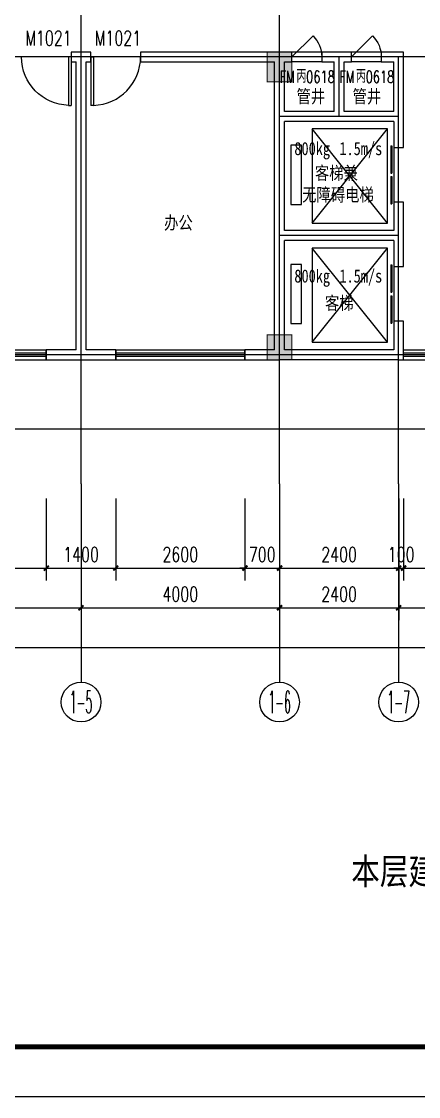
# Model space of a CAD drawing. Extents: x -6243262 to 3079315, y -2914302 to 172723.
# Drawn here: x -2359050 to -2351050, y -733350 to -711687 of the extents above; entities that cross this region are included whole.
import ezdxf
from ezdxf.enums import TextEntityAlignment as Align

# ---------------------------------------------------------------- set-up
doc = ezdxf.new("R2010")
doc.units = 0
doc.header["$LTSCALE"] = 1000
for name, color, linetype in [('0-柱网', 2, 'Continuous'), ('A-DOOR', 141, 'Continuous'), ('A-FLOR-EVTR', 2, 'Continuous'), ('AXIS', 3, 'Continuous'), ('AXIS_TEXT', 7, 'Continuous'), ('DOTE', 24, 'Continuous'), ('PUB_DIM', 3, 'Continuous'), ('PUB_TEXT', 7, 'Continuous'), ('PUB_TITLE', 4, 'Continuous'), ('WALL', 9, 'Continuous'), ('WINDOW', 4, 'Continuous'), ('WINDOW_TEXT', 7, 'Continuous')]:
    doc.layers.add(name, color=color, linetype=linetype)
doc.styles.add('-宋体', font='', dxfattribs={"width": 0.8})
doc.styles.add('_TCH_AXIS', font='COMPLEX', dxfattribs={"bigfont": 'GBCBIG'})
doc.styles.add('_TCH_DIM_T3', font='SIMPLEX', dxfattribs={"width": 0.705882, "bigfont": 'GBCBIG'})
doc.styles.add('_TCH_WINDOW', font='SIMPLEX', dxfattribs={"height": 3.5, "bigfont": 'GBCBIG'})
doc.styles.add('COMPLEX', font='COMPLEX')
doc.styles.get('-宋体').set_extended_font_data('SimSun')
doc.dimstyles.new('_TCH_ARCH&&100', dxfattribs={"dimtxt": 297.5, "dimasz": 100, "dimexe": 250, "dimexo": 300, "dimgap": 126.25, "dimtad": 1, "dimdec": 0, "dimzin": 0, "dimdsep": 46, "dimtxsty": '_TCH_DIM_T3', "dimblk": 'ARCHTICK', "dimcen": 0.09, "dimclrt": 7, "dimazin": 2, "dimtfac": 1, "dimtdec": 0, "dimtix": 1, "dimtmove": 2, "dimatfit": 3, "dimfxl": 0, "dimtolj": 1, "dimtzin": 0, "dimarcsym": 0})

# ---------------------------------------------------------------- blocks, each defined once
blk = doc.blocks.new('1#柱网')
at = {"layer": '0-柱网'}
for points in [[(509855, 85967), (509855, 85367), (510355, 85367), (510355, 85967)], [(509855, 80267), (509855, 79767), (510355, 79767), (510355, 80267)]]:
    blk.add_hatch(color=0, dxfattribs=at).paths.add_polyline_path(points)
at = {"layer": '0-柱网', "color": 0, "const_width": 20}
for points in [[(509855, 85967), (509855, 85367), (510355, 85367), (510355, 85967), (509855, 85967)], [(509855, 80267), (509855, 79767), (510355, 79767), (510355, 80267), (509855, 80267)]]:
    blk.add_lwpolyline(points, dxfattribs=at)
blk = doc.blocks.new('_ArchTick')
at = {"color": 0, "linetype": 'ByBlock', "const_width": 0.4}
blk.add_lwpolyline([(-0.5, -0.5), (0.5, 0.5)], dxfattribs=at)
blk = doc.blocks.new('*D860')
at = {"layer": 'Defpoints', "color": 0, "transparency": 16777216}
for p in [(-2351350, -721002), (-2349250, -721002), (-2349250, -722702)]:
    blk.add_point(p, dxfattribs=at)
at = {"layer": 'PUB_DIM', "color": 0, "lineweight": -2, "transparency": 16777216}
for p, q in [((-2351350, -721302), (-2351350, -722952)), ((-2349250, -721302), (-2349250, -722952)), ((-2351350, -722702), (-2349250, -722702))]:
    blk.add_line(p, q, dxfattribs=at)
at = {"layer": 'PUB_DIM', "color": 0, "lineweight": -2, "transparency": 16777216, "xscale": 100, "yscale": 100, "zscale": 100, "rotation": 180}
blk.add_blockref('_ArchTick', (-2351350, -722702), dxfattribs=at)
at = {"layer": 'PUB_DIM', "color": 0, "lineweight": -2, "transparency": 16777216, "xscale": 100, "yscale": 100, "zscale": 100}
blk.add_blockref('_ArchTick', (-2349250, -722702), dxfattribs=at)
at = {"layer": 'PUB_DIM', "color": 7, "transparency": 16777216, "insert": (-2350300, -722427), "char_height": 297.5, "attachment_point": 5, "style": '_TCH_DIM_T3'}
blk.add_mtext('\\A1;2100', dxfattribs=at)
blk = doc.blocks.new('*D861')
at = {"layer": 'Defpoints', "color": 0, "transparency": 16777216}
for p in [(-2351450, -721002), (-2351350, -721002), (-2351350, -722702)]:
    blk.add_point(p, dxfattribs=at)
at = {"layer": 'PUB_DIM', "color": 0, "lineweight": -2, "transparency": 16777216}
for p, q in [((-2351450, -721302), (-2351450, -722952)), ((-2351350, -721302), (-2351350, -722952)), ((-2351450, -722702), (-2351550, -722702)), ((-2351450, -722702), (-2351350, -722702)), ((-2351350, -722702), (-2351250, -722702))]:
    blk.add_line(p, q, dxfattribs=at)
at = {"layer": 'PUB_DIM', "color": 0, "lineweight": -2, "transparency": 16777216, "xscale": 100, "yscale": 100, "zscale": 100}
blk.add_blockref('_ArchTick', (-2351450, -722702), dxfattribs=at)
at = {"layer": 'PUB_DIM', "color": 0, "lineweight": -2, "transparency": 16777216, "xscale": 100, "yscale": 100, "zscale": 100, "rotation": 180}
blk.add_blockref('_ArchTick', (-2351350, -722702), dxfattribs=at)
at = {"layer": 'PUB_DIM', "color": 7, "transparency": 16777216, "insert": (-2351400, -722427), "char_height": 297.5, "attachment_point": 5, "style": '_TCH_DIM_T3'}
blk.add_mtext('\\A1;100', dxfattribs=at)
blk = doc.blocks.new('*D862')
at = {"layer": 'Defpoints', "color": 0, "transparency": 16777216}
for p in [(-2353850, -721002), (-2351450, -721002), (-2351450, -722702)]:
    blk.add_point(p, dxfattribs=at)
at = {"layer": 'PUB_DIM', "color": 0, "lineweight": -2, "transparency": 16777216}
for p, q in [((-2353850, -721302), (-2353850, -722952)), ((-2351450, -721302), (-2351450, -722952)), ((-2353850, -722702), (-2351450, -722702))]:
    blk.add_line(p, q, dxfattribs=at)
at = {"layer": 'PUB_DIM', "color": 0, "lineweight": -2, "transparency": 16777216, "xscale": 100, "yscale": 100, "zscale": 100, "rotation": 180}
blk.add_blockref('_ArchTick', (-2353850, -722702), dxfattribs=at)
at = {"layer": 'PUB_DIM', "color": 0, "lineweight": -2, "transparency": 16777216, "xscale": 100, "yscale": 100, "zscale": 100}
blk.add_blockref('_ArchTick', (-2351450, -722702), dxfattribs=at)
at = {"layer": 'PUB_DIM', "color": 7, "transparency": 16777216, "insert": (-2352650, -722427), "char_height": 297.5, "attachment_point": 5, "style": '_TCH_DIM_T3'}
blk.add_mtext('\\A1;2400', dxfattribs=at)
blk = doc.blocks.new('*D863')
at = {"layer": 'Defpoints', "color": 0, "transparency": 16777216}
for p in [(-2354550, -721002), (-2353850, -721002), (-2353850, -722702)]:
    blk.add_point(p, dxfattribs=at)
at = {"layer": 'PUB_DIM', "color": 0, "lineweight": -2, "transparency": 16777216}
for p, q in [((-2354550, -721302), (-2354550, -722952)), ((-2353850, -721302), (-2353850, -722952)), ((-2354550, -722702), (-2354650, -722702)), ((-2354550, -722702), (-2353850, -722702)), ((-2353850, -722702), (-2353750, -722702))]:
    blk.add_line(p, q, dxfattribs=at)
at = {"layer": 'PUB_DIM', "color": 0, "lineweight": -2, "transparency": 16777216, "xscale": 100, "yscale": 100, "zscale": 100}
blk.add_blockref('_ArchTick', (-2354550, -722702), dxfattribs=at)
at = {"layer": 'PUB_DIM', "color": 0, "lineweight": -2, "transparency": 16777216, "xscale": 100, "yscale": 100, "zscale": 100, "rotation": 180}
blk.add_blockref('_ArchTick', (-2353850, -722702), dxfattribs=at)
at = {"layer": 'PUB_DIM', "color": 7, "transparency": 16777216, "insert": (-2354200, -722427), "char_height": 297.5, "attachment_point": 5, "style": '_TCH_DIM_T3'}
blk.add_mtext('\\A1;700', dxfattribs=at)
blk = doc.blocks.new('*D864')
at = {"layer": 'Defpoints', "color": 0, "transparency": 16777216}
for p in [(-2357150, -721002), (-2354550, -721002), (-2354550, -722702)]:
    blk.add_point(p, dxfattribs=at)
at = {"layer": 'PUB_DIM', "color": 0, "lineweight": -2, "transparency": 16777216}
for p, q in [((-2357150, -721302), (-2357150, -722952)), ((-2354550, -721302), (-2354550, -722952)), ((-2357150, -722702), (-2354550, -722702))]:
    blk.add_line(p, q, dxfattribs=at)
at = {"layer": 'PUB_DIM', "color": 0, "lineweight": -2, "transparency": 16777216, "xscale": 100, "yscale": 100, "zscale": 100, "rotation": 180}
blk.add_blockref('_ArchTick', (-2357150, -722702), dxfattribs=at)
at = {"layer": 'PUB_DIM', "color": 0, "lineweight": -2, "transparency": 16777216, "xscale": 100, "yscale": 100, "zscale": 100}
blk.add_blockref('_ArchTick', (-2354550, -722702), dxfattribs=at)
at = {"layer": 'PUB_DIM', "color": 7, "transparency": 16777216, "insert": (-2355850, -722427), "char_height": 297.5, "attachment_point": 5, "style": '_TCH_DIM_T3'}
blk.add_mtext('\\A1;2600', dxfattribs=at)
blk = doc.blocks.new('*D865')
at = {"layer": 'Defpoints', "color": 0, "transparency": 16777216}
for p in [(-2358550, -721002), (-2357150, -721002), (-2357150, -722702)]:
    blk.add_point(p, dxfattribs=at)
at = {"layer": 'PUB_DIM', "color": 0, "lineweight": -2, "transparency": 16777216}
for p, q in [((-2358550, -721302), (-2358550, -722952)), ((-2357150, -721302), (-2357150, -722952)), ((-2358550, -722702), (-2357150, -722702))]:
    blk.add_line(p, q, dxfattribs=at)
at = {"layer": 'PUB_DIM', "color": 0, "lineweight": -2, "transparency": 16777216, "xscale": 100, "yscale": 100, "zscale": 100, "rotation": 180}
blk.add_blockref('_ArchTick', (-2358550, -722702), dxfattribs=at)
at = {"layer": 'PUB_DIM', "color": 0, "lineweight": -2, "transparency": 16777216, "xscale": 100, "yscale": 100, "zscale": 100}
blk.add_blockref('_ArchTick', (-2357150, -722702), dxfattribs=at)
at = {"layer": 'PUB_DIM', "color": 7, "transparency": 16777216, "insert": (-2357850, -722427), "char_height": 297.5, "attachment_point": 5, "style": '_TCH_DIM_T3'}
blk.add_mtext('\\A1;1400', dxfattribs=at)
blk = doc.blocks.new('*D866')
at = {"layer": 'Defpoints', "color": 0, "transparency": 16777216}
for p in [(-2361150, -721002), (-2358550, -721002), (-2358550, -722702)]:
    blk.add_point(p, dxfattribs=at)
at = {"layer": 'PUB_DIM', "color": 0, "lineweight": -2, "transparency": 16777216}
for p, q in [((-2361150, -721302), (-2361150, -722952)), ((-2358550, -721302), (-2358550, -722952)), ((-2361150, -722702), (-2358550, -722702))]:
    blk.add_line(p, q, dxfattribs=at)
at = {"layer": 'PUB_DIM', "color": 0, "lineweight": -2, "transparency": 16777216, "xscale": 100, "yscale": 100, "zscale": 100, "rotation": 180}
blk.add_blockref('_ArchTick', (-2361150, -722702), dxfattribs=at)
at = {"layer": 'PUB_DIM', "color": 0, "lineweight": -2, "transparency": 16777216, "xscale": 100, "yscale": 100, "zscale": 100}
blk.add_blockref('_ArchTick', (-2358550, -722702), dxfattribs=at)
at = {"layer": 'PUB_DIM', "color": 7, "transparency": 16777216, "insert": (-2359850, -722427), "char_height": 297.5, "attachment_point": 5, "style": '_TCH_DIM_T3'}
blk.add_mtext('\\A1;2600', dxfattribs=at)
blk = doc.blocks.new('*D1274')
at = {"layer": 'AXIS', "color": 0, "lineweight": -2, "transparency": 16777216}
for p, q in [((-2351450, -721302), (-2351450, -723752)), ((-2348850, -721302), (-2348850, -723752)), ((-2351450, -723502), (-2348850, -723502))]:
    blk.add_line(p, q, dxfattribs=at)
at = {"layer": 'Defpoints', "color": 0, "transparency": 16777216}
for p in [(-2351450, -721002), (-2348850, -721002), (-2348850, -723502)]:
    blk.add_point(p, dxfattribs=at)
at = {"layer": 'AXIS', "color": 0, "lineweight": -2, "transparency": 16777216, "xscale": 100, "yscale": 100, "zscale": 100, "rotation": 180}
blk.add_blockref('_ArchTick', (-2351450, -723502), dxfattribs=at)
at = {"layer": 'AXIS', "color": 0, "lineweight": -2, "transparency": 16777216, "xscale": 100, "yscale": 100, "zscale": 100}
blk.add_blockref('_ArchTick', (-2348850, -723502), dxfattribs=at)
at = {"layer": 'AXIS', "color": 7, "transparency": 16777216, "insert": (-2350150, -723227), "char_height": 297.5, "attachment_point": 5, "style": '_TCH_DIM_T3'}
blk.add_mtext('\\A1;2600', dxfattribs=at)
blk = doc.blocks.new('*D1275')
at = {"layer": 'AXIS', "color": 0, "lineweight": -2, "transparency": 16777216}
for p, q in [((-2353850, -721302), (-2353850, -723752)), ((-2351450, -721302), (-2351450, -723752)), ((-2353850, -723502), (-2351450, -723502))]:
    blk.add_line(p, q, dxfattribs=at)
at = {"layer": 'Defpoints', "color": 0, "transparency": 16777216}
for p in [(-2353850, -721002), (-2351450, -721002), (-2351450, -723502)]:
    blk.add_point(p, dxfattribs=at)
at = {"layer": 'AXIS', "color": 0, "lineweight": -2, "transparency": 16777216, "xscale": 100, "yscale": 100, "zscale": 100, "rotation": 180}
blk.add_blockref('_ArchTick', (-2353850, -723502), dxfattribs=at)
at = {"layer": 'AXIS', "color": 0, "lineweight": -2, "transparency": 16777216, "xscale": 100, "yscale": 100, "zscale": 100}
blk.add_blockref('_ArchTick', (-2351450, -723502), dxfattribs=at)
at = {"layer": 'AXIS', "color": 7, "transparency": 16777216, "insert": (-2352650, -723227), "char_height": 297.5, "attachment_point": 5, "style": '_TCH_DIM_T3'}
blk.add_mtext('\\A1;2400', dxfattribs=at)
blk = doc.blocks.new('*D1276')
at = {"layer": 'AXIS', "color": 0, "lineweight": -2, "transparency": 16777216}
for p, q in [((-2357850, -721302), (-2357850, -723752)), ((-2353850, -721302), (-2353850, -723752)), ((-2357850, -723502), (-2353850, -723502))]:
    blk.add_line(p, q, dxfattribs=at)
at = {"layer": 'Defpoints', "color": 0, "transparency": 16777216}
for p in [(-2357850, -721002), (-2353850, -721002), (-2353850, -723502)]:
    blk.add_point(p, dxfattribs=at)
at = {"layer": 'AXIS', "color": 0, "lineweight": -2, "transparency": 16777216, "xscale": 100, "yscale": 100, "zscale": 100, "rotation": 180}
blk.add_blockref('_ArchTick', (-2357850, -723502), dxfattribs=at)
at = {"layer": 'AXIS', "color": 0, "lineweight": -2, "transparency": 16777216, "xscale": 100, "yscale": 100, "zscale": 100}
blk.add_blockref('_ArchTick', (-2353850, -723502), dxfattribs=at)
at = {"layer": 'AXIS', "color": 7, "transparency": 16777216, "insert": (-2355850, -723227), "char_height": 297.5, "attachment_point": 5, "style": '_TCH_DIM_T3'}
blk.add_mtext('\\A1;4000', dxfattribs=at)
blk = doc.blocks.new('*D1277')
at = {"layer": 'AXIS', "color": 0, "lineweight": -2, "transparency": 16777216}
for p, q in [((-2361850, -721302), (-2361850, -723752)), ((-2357850, -721302), (-2357850, -723752)), ((-2361850, -723502), (-2357850, -723502))]:
    blk.add_line(p, q, dxfattribs=at)
at = {"layer": 'Defpoints', "color": 0, "transparency": 16777216}
for p in [(-2361850, -721002), (-2357850, -721002), (-2357850, -723502)]:
    blk.add_point(p, dxfattribs=at)
at = {"layer": 'AXIS', "color": 0, "lineweight": -2, "transparency": 16777216, "xscale": 100, "yscale": 100, "zscale": 100, "rotation": 180}
blk.add_blockref('_ArchTick', (-2361850, -723502), dxfattribs=at)
at = {"layer": 'AXIS', "color": 0, "lineweight": -2, "transparency": 16777216, "xscale": 100, "yscale": 100, "zscale": 100}
blk.add_blockref('_ArchTick', (-2357850, -723502), dxfattribs=at)
at = {"layer": 'AXIS', "color": 7, "transparency": 16777216, "insert": (-2359850, -723227), "char_height": 297.5, "attachment_point": 5, "style": '_TCH_DIM_T3'}
blk.add_mtext('\\A1;4000', dxfattribs=at)
blk = doc.blocks.new('*D1280')
at = {"layer": 'AXIS', "color": 0, "lineweight": -2, "transparency": 16777216}
for p, q in [((-2369850, -721302), (-2369850, -724552)), ((-2329850, -721302), (-2329850, -724552)), ((-2369850, -724302), (-2329850, -724302))]:
    blk.add_line(p, q, dxfattribs=at)
at = {"layer": 'Defpoints', "color": 0, "transparency": 16777216}
for p in [(-2369850, -721002), (-2329850, -721002), (-2329850, -724302)]:
    blk.add_point(p, dxfattribs=at)
at = {"layer": 'AXIS', "color": 0, "lineweight": -2, "transparency": 16777216, "xscale": 100, "yscale": 100, "zscale": 100, "rotation": 180}
blk.add_blockref('_ArchTick', (-2369850, -724302), dxfattribs=at)
at = {"layer": 'AXIS', "color": 0, "lineweight": -2, "transparency": 16777216, "xscale": 100, "yscale": 100, "zscale": 100}
blk.add_blockref('_ArchTick', (-2329850, -724302), dxfattribs=at)
at = {"layer": 'AXIS', "color": 7, "transparency": 16777216, "insert": (-2349850, -724027), "char_height": 297.5, "attachment_point": 5, "style": '_TCH_DIM_T3'}
blk.add_mtext('\\A1;40000', dxfattribs=at)
blk = doc.blocks.new('$WINLIB2D$00000001')
at = {"color": 0}
for points in [[(-0.5, 0.5), (-0.5, -0.5)], [(-0.5, 0.5), (0.5, 0.5)], [(0.5, -0.5), (0.5, 0.5)], [(0.5, 0.1667), (-0.5, 0.1667)], [(0.5, -0.1667), (-0.5, -0.1667)], [(-0.5, -0.5), (0.5, -0.5)]]:
    blk.add_lwpolyline(points, dxfattribs=at)
blk = doc.blocks.new('$DorLib2D$00000001')
at = {"color": 0}
for p, q in [((0.45, 0.975), (0.5, 0.975)), ((0.45, 0), (0.45, 0.975)), ((0.5, 0), (0.5, 0.975)), ((0.5, 0), (0.45, 0))]:
    blk.add_line(p, q, dxfattribs=at)
at = {"color": 0, "lineweight": 13}
blk.add_arc((0.475, 0), 0.975, 91.4693, 180, dxfattribs=at)
blk = doc.blocks.new('$DORLIB2D$00000127')
at = {"color": 0}
for points in [[(-0.533, 0.795), (-0.533, 0.69)], [(-0.033, 0.795), (-0.533, 0.795)], [(-0.033, 0.795), (-0.033, 0.69)], [(0.533, 0.795), (0.033, 0.795)], [(0.033, 0.795), (0.033, 0.69)], [(0.533, 0.795), (0.533, 0.69)], [(-0.033, 0.69), (-0.533, 0.69)], [(0.533, 0.69), (0.033, 0.69)], [(0.5, 0.5), (-0.5, 0.5)]]:
    blk.add_lwpolyline(points, dxfattribs=at)
blk = doc.blocks.new('$DorLib2D$00000114')
at = {"color": 0}
blk.add_line((0.5, 0), (-0.207, 0.707), dxfattribs=at)
blk.add_arc((0.5, 0), 1, 135, 180, dxfattribs=at)
blk = doc.blocks.new('_AXISO')
at = {"color": 0}
blk.add_circle((0, 0), 0.5, dxfattribs=at)
at = {"layer": 'AXIS_TEXT', "color": 0, "style": 'COMPLEX', "width": 1.041667}
blk.add_attdef('A', text='', height=0.56, dxfattribs=at).set_placement((-0.25, -0.28), (0.25, -0.28), align=Align.FIT)

msp = doc.modelspace()

# ---------------------------------------------------------------- linework, layer by layer
at = {"layer": 'A-FLOR-EVTR', "ltscale": 0.5}
for p, q in [((-2351675.4, -713851.6), (-2353195.4, -713851.6)), ((-2353195.4, -713851.6), (-2353195.4, -715751.6)), ((-2353195.4, -715751.6), (-2351675.4, -713851.6)), ((-2351675.4, -715751.6), (-2353195.4, -713851.6)), ((-2351675.4, -715751.6), (-2351675.4, -713851.6)), ((-2353410.4, -714181.6), (-2353625.4, -714181.6)), ((-2353625.4, -714181.6), (-2353625.4, -715371.6)), ((-2353410.4, -715371.6), (-2353410.4, -714181.6)), ((-2353625.4, -715371.6), (-2353410.4, -715371.6)), ((-2353195.4, -715751.6), (-2351675.4, -715751.6)), ((-2351675.4, -716251.6), (-2353195.4, -716251.6)), ((-2353195.4, -716251.6), (-2353195.4, -718151.6)), ((-2353195.4, -718151.6), (-2351675.4, -716251.6)), ((-2351675.4, -718151.6), (-2353195.4, -716251.6)), ((-2351675.4, -718151.6), (-2351675.4, -716251.6)), ((-2353410.4, -716581.6), (-2353625.4, -716581.6)), ((-2353625.4, -716581.6), (-2353625.4, -717771.6)), ((-2353410.4, -717771.6), (-2353410.4, -716581.6)), ((-2353625.4, -717771.6), (-2353410.4, -717771.6)), ((-2353195.4, -718151.6), (-2351675.4, -718151.6))]:
    msp.add_line(p, q, dxfattribs=at)
at = {"layer": 'AXIS'}
for p, q in [((-2357850.4, -721001.6), (-2357850.4, -725001.6)), ((-2353850.4, -721001.6), (-2353850.4, -725001.6)), ((-2351450.4, -721001.6), (-2351450.4, -725001.6))]:
    msp.add_line(p, q, dxfattribs=at)
at = {"layer": 'DOTE'}
for p, q in [((-2357850.4, -721001.6), (-2357850.4, -703301.6)), ((-2353850.4, -721001.6), (-2353850.4, -703301.6)), ((-2328750.4, -712401.6), (-2370950.4, -712401.6)), ((-2352650.4, -713601.6), (-2352650.4, -712401.6)), ((-2351450.4, -721001.6), (-2351450.4, -712401.6)), ((-2351450.4, -713601.6), (-2353850.4, -713601.6)), ((-2351450.4, -716001.6), (-2353850.4, -716001.6)), ((-2328750.4, -718401.6), (-2370950.4, -718401.6)), ((-2328750.4, -719901.6), (-2370950.4, -719901.6))]:
    msp.add_line(p, q, dxfattribs=at)
at = {"layer": 'PUB_TITLE'}
msp.add_lwpolyline([(-2377382.9, -733350.5), (-2317982.9, -733350.5), (-2317982.9, -691350.5), (-2377382.9, -691350.5)], close=True, dxfattribs=at)
at = {"layer": 'PUB_TITLE', "const_width": 100}
msp.add_lwpolyline([(-2375882.9, -732350.5), (-2318982.9, -732350.5), (-2318982.9, -692350.5), (-2375882.9, -692350.5)], close=True, dxfattribs=at)
at = {"layer": 'WALL'}
for p, q in [((-2357850.4, -712301.6), (-2358050.4, -712301.6)), ((-2358050.4, -712301.6), (-2358050.4, -712501.6)), ((-2357650.4, -712301.6), (-2357850.4, -712301.6)), ((-2357650.4, -712501.6), (-2357650.4, -712301.6)), ((-2353850.4, -712301.6), (-2356650.4, -712301.6)), ((-2356650.4, -712301.6), (-2356650.4, -712501.6)), ((-2353600.4, -712301.6), (-2353850.4, -712301.6)), ((-2353600.4, -712501.6), (-2353600.4, -712301.6)), ((-2352650.4, -712301.6), (-2353000.4, -712301.6)), ((-2353000.4, -712301.6), (-2353000.4, -712501.6)), ((-2352400.4, -712301.6), (-2352650.4, -712301.6)), ((-2352400.4, -712501.6), (-2352400.4, -712301.6)), ((-2351350.4, -712301.6), (-2351800.4, -712301.6)), ((-2351800.4, -712301.6), (-2351800.4, -712501.6)), ((-2351350.4, -713601.6), (-2351350.4, -712301.6)), ((-2358050.4, -712501.6), (-2357950.4, -712501.6)), ((-2357950.4, -718301.6), (-2357950.4, -712501.6)), ((-2357750.4, -718301.6), (-2357750.4, -712501.6)), ((-2357750.4, -712501.6), (-2357650.4, -712501.6)), ((-2356650.4, -712501.6), (-2353950.4, -712501.6)), ((-2353950.4, -713601.6), (-2353950.4, -712501.6)), ((-2353750.4, -713501.6), (-2353750.4, -712501.6)), ((-2353750.4, -712501.6), (-2353600.4, -712501.6)), ((-2353000.4, -712501.6), (-2352750.4, -712501.6)), ((-2352750.4, -713501.6), (-2352750.4, -712501.6)), ((-2352550.4, -712501.6), (-2352400.4, -712501.6)), ((-2352550.4, -713501.6), (-2352550.4, -712501.6)), ((-2351800.4, -712501.6), (-2351550.4, -712501.6)), ((-2351550.4, -713501.6), (-2351550.4, -712501.6)), ((-2353950.4, -716001.6), (-2353950.4, -713601.6)), ((-2352750.4, -713501.6), (-2353750.4, -713501.6)), ((-2351550.4, -713501.6), (-2352550.4, -713501.6)), ((-2351350.4, -714226.6), (-2351350.4, -713601.6)), ((-2353750.4, -715901.6), (-2353750.4, -713701.6)), ((-2352650.4, -713701.6), (-2353750.4, -713701.6)), ((-2351550.4, -713701.6), (-2352650.4, -713701.6)), ((-2351550.4, -713701.6), (-2351550.4, -714226.6)), ((-2351550.4, -714226.6), (-2351350.4, -714226.6)), ((-2351350.4, -715326.6), (-2351550.4, -715326.6)), ((-2351550.4, -715326.6), (-2351550.4, -715901.6)), ((-2351350.4, -716001.6), (-2351350.4, -715326.6)), ((-2351550.4, -715901.6), (-2353750.4, -715901.6)), ((-2353950.4, -718301.6), (-2353950.4, -716001.6)), ((-2353750.4, -718301.6), (-2353750.4, -716101.6)), ((-2351550.4, -716101.6), (-2353750.4, -716101.6)), ((-2351550.4, -716101.6), (-2351550.4, -716626.6)), ((-2351350.4, -716626.6), (-2351350.4, -716001.6)), ((-2351550.4, -716626.6), (-2351350.4, -716626.6)), ((-2351350.4, -717726.6), (-2351550.4, -717726.6)), ((-2351550.4, -717726.6), (-2351550.4, -718301.6)), ((-2351350.4, -718301.6), (-2351350.4, -717726.6)), ((-2357950.4, -718301.6), (-2358550.4, -718301.6)), ((-2358550.4, -718301.6), (-2358550.4, -718501.6)), ((-2357150.4, -718301.6), (-2357750.4, -718301.6)), ((-2357150.4, -718501.6), (-2357150.4, -718301.6)), ((-2353950.4, -718301.6), (-2354550.4, -718301.6)), ((-2354550.4, -718301.6), (-2354550.4, -718501.6)), ((-2351550.4, -718301.6), (-2353750.4, -718301.6)), ((-2351350.4, -718501.6), (-2351350.4, -718301.6)), ((-2358550.4, -718501.6), (-2357850.4, -718501.6)), ((-2357850.4, -718501.6), (-2357150.4, -718501.6)), ((-2354550.4, -718501.6), (-2353850.4, -718501.6)), ((-2351450.4, -718501.6), (-2353850.4, -718501.6)), ((-2351450.4, -718501.6), (-2351350.4, -718501.6))]:
    msp.add_line(p, q, dxfattribs=at)
at = {"layer": 'WINDOW'}
for p, q in [((-2353000.4, -712301.6), (-2353600.4, -712301.6)), ((-2351800.4, -712301.6), (-2352400.4, -712301.6)), ((-2353000.4, -712501.6), (-2353600.4, -712501.6)), ((-2351800.4, -712501.6), (-2352400.4, -712501.6))]:
    msp.add_line(p, q, dxfattribs=at)

# ---------------------------------------------------------------- block references
at = {"layer": '0-柱网'}
msp.add_blockref('1#柱网', (-2863955.4, -798268.8), dxfattribs=at)
at = {"layer": 'A-DOOR', "xscale": 1100, "yscale": 200, "zscale": 200, "rotation": 90}
for p in [(-2351450.4, -714776.6), (-2351450.4, -717176.6)]:
    msp.add_blockref('$DORLIB2D$00000127', p, dxfattribs=at)
at = {"layer": 'AXIS'}
ref = msp.add_blockref('_AXISO', (-2357850.4, -725401.6), dxfattribs=dict(at, xscale=800, yscale=800, zscale=800))
ref.add_attrib('A', '1-5', dxfattribs={"layer": 'AXIS_TEXT', "height": 452.55, "style": '_TCH_AXIS', "width": 0.381818}).set_placement((-2358076.7, -725627.8), (-2357624.1, -725627.8), align=Align.FIT)
ref = msp.add_blockref('_AXISO', (-2353850.4, -725401.6), dxfattribs=dict(at, xscale=800, yscale=800, zscale=800))
ref.add_attrib('A', '1-6', dxfattribs={"layer": 'AXIS_TEXT', "height": 452.55, "style": '_TCH_AXIS', "width": 0.381818}).set_placement((-2354076.7, -725627.8), (-2353624.1, -725627.8), align=Align.FIT)
ref = msp.add_blockref('_AXISO', (-2351450.4, -725401.6), dxfattribs=dict(at, xscale=800, yscale=800, zscale=800))
ref.add_attrib('A', '1-7', dxfattribs={"layer": 'AXIS_TEXT', "height": 452.55, "style": '_TCH_AXIS', "width": 0.381818}).set_placement((-2351676.7, -725627.8), (-2351224.1, -725627.8), align=Align.FIT)
at = {"layer": 'WINDOW'}
ref = msp.add_blockref('$DorLib2D$00000001', (-2358550.4, -712401.6), dxfattribs=dict(at, xscale=-1000, yscale=1000, zscale=-1000, rotation=180))
ref.add_attrib('A', 'M1021', (-2358975.4, -712170.4), dxfattribs={"layer": 'WINDOW_TEXT', "height": 297.5, "style": '_TCH_WINDOW', "width": 0.705882})
ref = msp.add_blockref('$DorLib2D$00000001', (-2357150.4, -712401.6), dxfattribs=dict(at, xscale=1000, yscale=1000, zscale=1000, rotation=180))
ref.add_attrib('A', 'M1021', (-2357575.4, -712170.4), dxfattribs={"layer": 'WINDOW_TEXT', "height": 297.5, "style": '_TCH_WINDOW', "width": 0.705882})
at = {"layer": 'WINDOW', "rotation": 180}
for name, p, xscale, yscale, zscale in [('$DorLib2D$00000114', (-2353300.4, -712401.6), 600, -600, 600), ('$DorLib2D$00000114', (-2352100.4, -712401.6), 600, -600, 600), ('$WINLIB2D$00000001', (-2359850.4, -718401.6), -2600, -200, -2600), ('$WINLIB2D$00000001', (-2355850.4, -718401.6), -2600, -200, -2600), ('$WINLIB2D$00000001', (-2350300.4, -718401.6), -2099.999999992895, 200, -2099.999999992895)]:
    msp.add_blockref(name, p, dxfattribs=dict(at, xscale=xscale, yscale=yscale, zscale=zscale))

# ---------------------------------------------------------------- texts
at = {"layer": 'PUB_TEXT', "style": '-宋体', "width": 0.8}
for s, height, p in [('管井', 264.35, (-2353508.6, -713328.2)), ('管井', 264.35, (-2352379.5, -713328.2)), ('800kg', 264.35, (-2353552, -714379.3)), ('1.5m/s', 264.35, (-2352644.6, -714379.3)), ('客梯兼', 264.35, (-2353137.3, -714873.2)), ('无障碍电梯', 264.35, (-2353394.6, -715310.5)), ('办公', 264.35, (-2356176, -715875.5)), ('800kg', 264.35, (-2353552, -716947.3)), ('1.5m/s', 264.35, (-2352644.6, -716947.3)), ('客梯', 264.35, (-2352935.2, -717493.4)), ('本层建筑面积：', 528.69, (-2352406.7, -729076.5))]:
    msp.add_text(s, height=height, dxfattribs=at).set_placement(p)
at = {"layer": 'WINDOW_TEXT', "style": '_TCH_WINDOW', "width": 0.705882}
for s, p in [('FM', (-2353846.7, -712921.5)), ('0618', (-2353314.1, -712921.5)), ('FM', (-2352646.7, -712921.5)), ('0618', (-2352114.1, -712921.5))]:
    msp.add_text(s, height=238, dxfattribs=at).set_placement(p)
at = {"layer": 'WINDOW_TEXT', "style": '_TCH_WINDOW'}
for p in [(-2353510.7, -712921.5), (-2352310.7, -712921.5)]:
    msp.add_text('丙', height=270.1, dxfattribs=at).set_placement(p)

# ---------------------------------------------------------------- dimensions: what is measured, and where the dimension line sits
at = {"layer": 'AXIS'}
for p1, p2, distance, picture, middle in [((-2369850.4, -721001.6), (-2329850.4, -721001.6), -3300, '*D1280', (-2349850.4, -724026.6)), ((-2361850.4, -721001.6), (-2357850.4, -721001.6), -2500, '*D1277', (-2359850.4, -723226.6)), ((-2357850.4, -721001.6), (-2353850.4, -721001.6), -2500, '*D1276', (-2355850.4, -723226.6)), ((-2353850.4, -721001.6), (-2351450.4, -721001.6), -2500, '*D1275', (-2352650.4, -723226.6)), ((-2351450.4, -721001.6), (-2348850.4, -721001.6), -2500, '*D1274', (-2350150.4, -723226.6))]:
    dim = msp.add_aligned_dim(p1=p1, p2=p2, distance=distance, dimstyle='_TCH_ARCH&&100', dxfattribs=at)
    dim.commit()
    dim.dimension.update_dxf_attribs({"geometry": picture, "text_midpoint": middle})
at = {"layer": 'PUB_DIM'}
for p1, p2, picture, middle in [((-2361150.4, -721001.6), (-2358550.4, -721001.6), '*D866', (-2359850.4, -722426.6)), ((-2358550.4, -721001.6), (-2357150.4, -721001.6), '*D865', (-2357850.4, -722426.6)), ((-2357150.4, -721001.6), (-2354550.4, -721001.6), '*D864', (-2355850.4, -722426.6)), ((-2354550.4, -721001.6), (-2353850.4, -721001.6), '*D863', (-2354200.4, -722426.6)), ((-2353850.4, -721001.6), (-2351450.4, -721001.6), '*D862', (-2352650.4, -722426.6)), ((-2351450.4, -721001.6), (-2351350.4, -721001.6), '*D861', (-2351400.4, -722426.6)), ((-2351350.4, -721001.6), (-2349250.4, -721001.6), '*D860', (-2350300.4, -722426.6))]:
    dim = msp.add_aligned_dim(p1=p1, p2=p2, distance=-1700, dimstyle='_TCH_ARCH&&100', dxfattribs=at)
    dim.commit()
    dim.dimension.update_dxf_attribs({"geometry": picture, "text_midpoint": middle})

doc.saveas('drawing.dxf')
